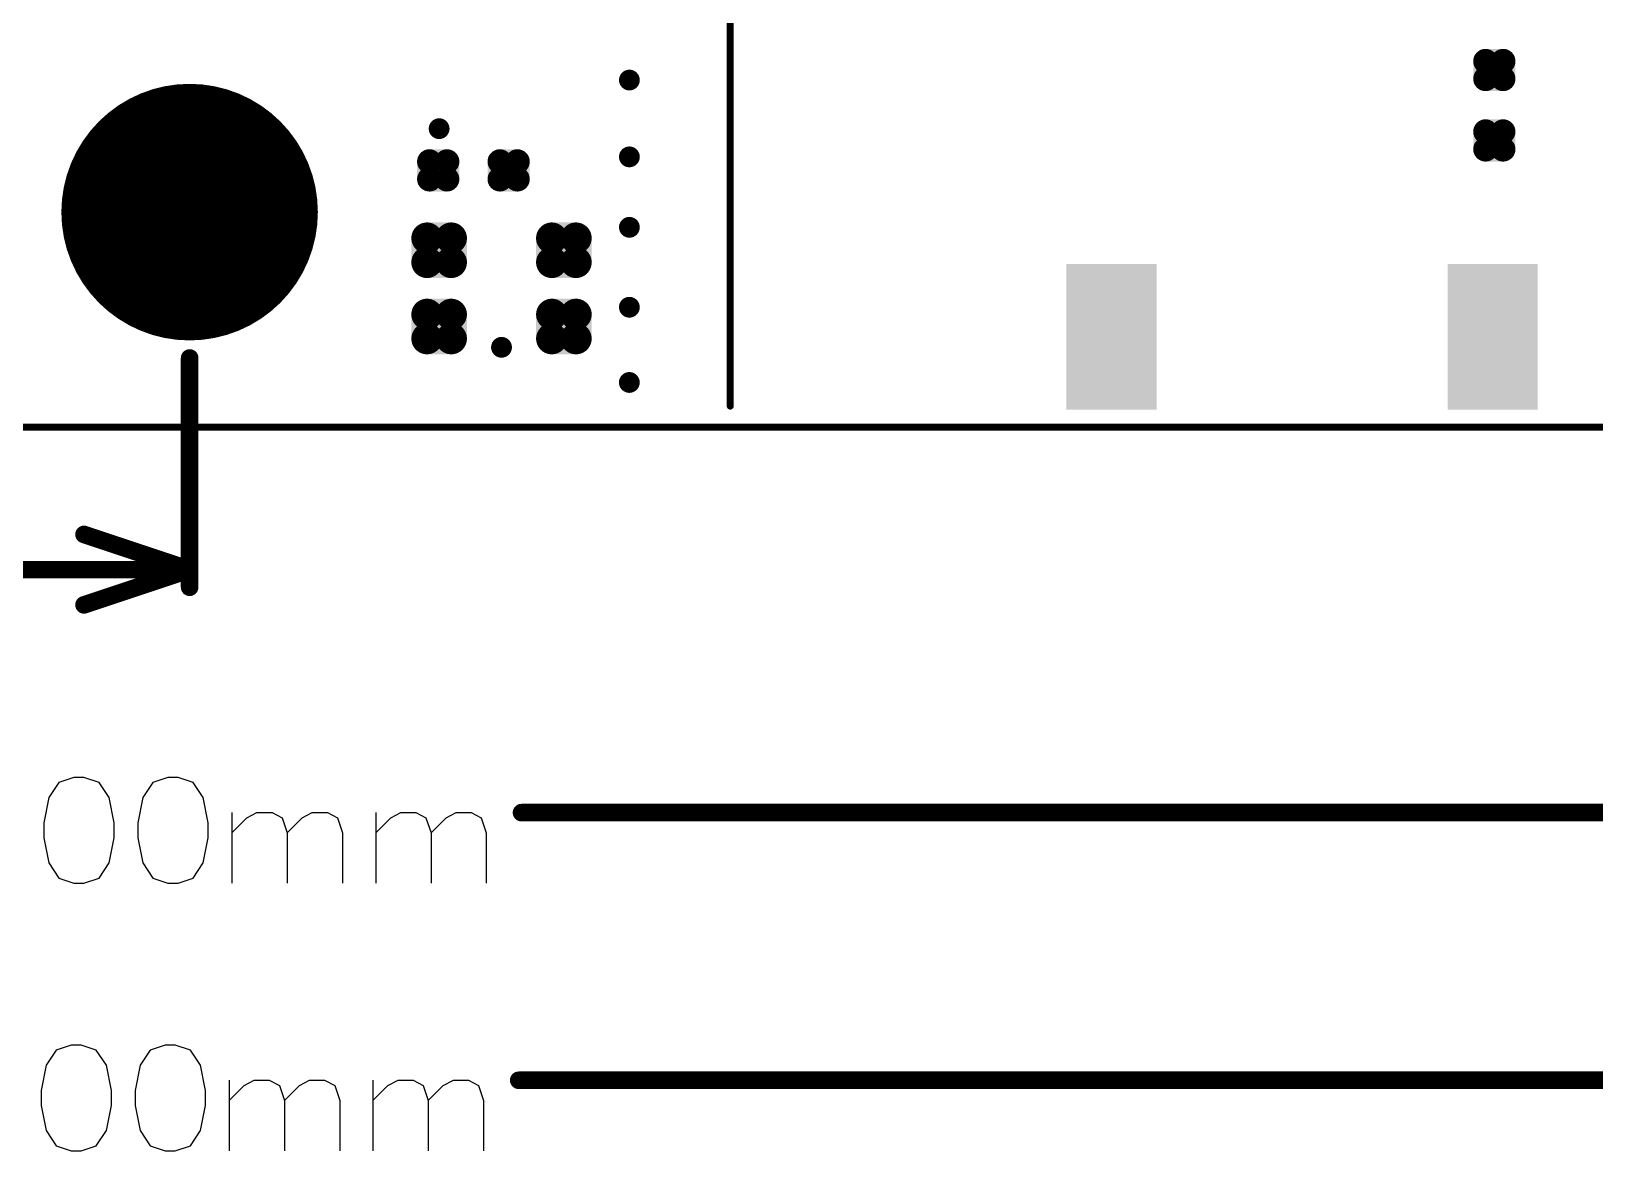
# Model space of a CAD drawing. Header units: millimetres. Extents: x 135.3 to 226.6, y 69.5 to 125.
# Drawn here: x 182.19 to 204.75, y 69.52 to 85.66 of the extents above; entities that cross this region are included whole.
import ezdxf

# ---------------------------------------------------------------- set-up
doc = ezdxf.new("R2010")
doc.units = ezdxf.units.MM
for name, color, linetype in [('Mechanical1', 6, 'Continuous'), ('Mechanical13', 56, 'Continuous'), ('Mechanical9', 56, 'Continuous'), ('PadHoleLayer', 156, 'Continuous'), ('TopSolder', 216, 'Continuous'), ('ViaHoleLayer', 16, 'Continuous')]:
    doc.layers.add(name, color=color, linetype=linetype)

# ---------------------------------------------------------------- blocks, each defined once
blk = doc.blocks.new('0402R_N_HIGHDENSITY_25')
at = {"layer": 'TopSolder', "const_width": 0.1778}
for points in [[(-0.7239, 0.127, 1), (-0.5461, 0.127, 1)], [(-0.4699, 0.127, 1), (-0.2921, 0.127, 1)], [(0.2921, 0.127, 1), (0.4699, 0.127, 1)], [(0.5461, 0.127, 1), (0.7239, 0.127, 1)], [(-0.7239, -0.127, 1), (-0.5461, -0.127, 1)], [(-0.4699, -0.127, 1), (-0.2921, -0.127, 1)], [(0.2921, -0.127, 1), (0.4699, -0.127, 1)], [(0.5461, -0.127, 1), (0.7239, -0.127, 1)]]:
    blk.add_lwpolyline(points, format="xyb", close=True, dxfattribs=at)
at = {"layer": 'TopSolder'}
for points in [[(-0.635, -0.3048), (-0.381, -0.3048), (-0.635, 0.3048), (-0.381, 0.3048)], [(0.381, -0.3048), (0.635, -0.3048), (0.381, 0.3048), (0.635, 0.3048)], [(-0.8128, -0.127), (-0.2032, -0.127), (-0.8128, 0.127), (-0.2032, 0.127)], [(0.2032, -0.127), (0.8128, -0.127), (0.2032, 0.127), (0.8128, 0.127)]]:
    blk.add_solid(points, dxfattribs=at)
blk = doc.blocks.new('ANT_2_4G_HWJ_CA_C03_MIRROR_26')
at = {"layer": 'Mechanical13', "const_width": 0.102}
for points in [[(-8.25, -1), (-8.25, 4.8)], [(-8.25, 4.8), (0, 4.8)], [(0, 4.8), (6.05, 4.8)], [(6.05, -1), (6.05, 4.8)]]:
    blk.add_lwpolyline(points, dxfattribs=at)
at = {"layer": 'Mechanical13', "const_width": 0.0508}
for points in [[(-8.275, 4.8, 1), (-8.225, 4.8, 1)], [(-8.275, 4.8, 1), (-8.225, 4.8, 1)], [(-0.025, 4.8, 1), (0.025, 4.8, 1)], [(-0.026, 4.8, 1), (0.025, 4.8, 1)], [(6.025, 4.8, 1), (6.075, 4.8, 1)], [(6.025, 4.8, 1), (6.075, 4.8, 1)], [(-8.275, -1, 1), (-8.225, -1, 1)], [(6.025, -1, 1), (6.075, -1, 1)]]:
    blk.add_lwpolyline(points, format="xyb", close=True, dxfattribs=at)
at = {"layer": 'TopSolder'}
for points in [[(-2.099, -1.051), (-2.099, 1.051), (-3.401, -1.051), (-3.401, 1.051)], [(3.401, -1.051), (3.401, 1.051), (2.099, -1.051), (2.099, 1.051)]]:
    blk.add_solid(points, dxfattribs=at)
blk = doc.blocks.new('0402R_N_HIGHDENSITY_33')
at = {"layer": 'TopSolder', "const_width": 0.1778}
for points in [[(-0.7239, 0.127, 1), (-0.5461, 0.127, 1)], [(-0.4699, 0.127, 1), (-0.2921, 0.127, 1)], [(0.2921, 0.127, 1), (0.4699, 0.127, 1)], [(0.5461, 0.127, 1), (0.7239, 0.127, 1)], [(-0.7239, -0.127, 1), (-0.5461, -0.127, 1)], [(-0.4699, -0.127, 1), (-0.2921, -0.127, 1)], [(0.2921, -0.127, 1), (0.4699, -0.127, 1)], [(0.5461, -0.127, 1), (0.7239, -0.127, 1)]]:
    blk.add_lwpolyline(points, format="xyb", close=True, dxfattribs=at)
at = {"layer": 'TopSolder'}
for points in [[(-0.635, -0.3048), (-0.381, -0.3048), (-0.635, 0.3048), (-0.381, 0.3048)], [(0.381, -0.3048), (0.635, -0.3048), (0.381, 0.3048), (0.635, 0.3048)], [(-0.8128, -0.127), (-0.2032, -0.127), (-0.8128, 0.127), (-0.2032, 0.127)], [(0.2032, -0.127), (0.8128, -0.127), (0.2032, 0.127), (0.8128, 0.127)]]:
    blk.add_solid(points, dxfattribs=at)
blk = doc.blocks.new('LED_WS2812_2020_34')
at = {"layer": 'PadHoleLayer'}
for points in [[(-0.9, 0.55), (-0.9, 0.55, -1), (-0.9, 0.55), (-0.9, 0.55, -1)], [(0.9, 0.55), (0.9, 0.55, -1), (0.9, 0.55), (0.9, 0.55, -1)], [(-0.9, -0.55), (-0.9, -0.55, -1), (-0.9, -0.55), (-0.9, -0.55, -1)], [(0.9, -0.55), (0.9, -0.55, -1), (0.9, -0.55), (0.9, -0.55, -1)]]:
    blk.add_lwpolyline(points, format="xyb", close=True, dxfattribs=at)
at = {"layer": 'TopSolder', "const_width": 0.226}
for points in [[(-1.188, 0.725, 1), (-0.962, 0.725, 1)], [(-0.838, 0.725, 1), (-0.612, 0.725, 1)], [(0.612, 0.725, 1), (0.838, 0.725, 1)], [(0.962, 0.725, 1), (1.188, 0.725, 1)], [(-1.188, 0.375, 1), (-0.962, 0.375, 1)], [(-0.838, 0.375, 1), (-0.612, 0.375, 1)], [(0.612, 0.375, 1), (0.838, 0.375, 1)], [(0.962, 0.375, 1), (1.188, 0.375, 1)], [(-1.188, -0.375, 1), (-0.962, -0.375, 1)], [(-0.838, -0.375, 1), (-0.612, -0.375, 1)], [(0.612, -0.375, 1), (0.838, -0.375, 1)], [(0.962, -0.375, 1), (1.188, -0.375, 1)], [(-1.188, -0.725, 1), (-0.962, -0.725, 1)], [(-0.838, -0.725, 1), (-0.612, -0.725, 1)], [(0.612, -0.725, 1), (0.838, -0.725, 1)], [(0.962, -0.725, 1), (1.188, -0.725, 1)]]:
    blk.add_lwpolyline(points, format="xyb", close=True, dxfattribs=at)
at = {"layer": 'TopSolder'}
for points in [[(-1.075, 0.951), (-1.075, 0.149), (-0.725, 0.951), (-0.725, 0.149)], [(0.725, 0.951), (0.725, 0.149), (1.075, 0.951), (1.075, 0.149)], [(-1.301, 0.725), (-1.301, 0.375), (-0.499, 0.725), (-0.499, 0.375)], [(0.499, 0.725), (0.499, 0.375), (1.301, 0.725), (1.301, 0.375)], [(-1.075, -0.149), (-1.075, -0.951), (-0.725, -0.149), (-0.725, -0.951)], [(0.725, -0.149), (0.725, -0.951), (1.075, -0.149), (1.075, -0.951)], [(-1.301, -0.375), (-1.301, -0.725), (-0.499, -0.375), (-0.499, -0.725)], [(0.499, -0.375), (0.499, -0.725), (1.301, -0.375), (1.301, -0.725)]]:
    blk.add_solid(points, dxfattribs=at)
blk = doc.blocks.new('M_2_SMT_FEMALE_198')
at = {"layer": 'PadHoleLayer', "const_width": 1.1}
blk.add_lwpolyline([(-0.55, 0, 1), (0.55, 0, 1)], format="xyb", close=True, dxfattribs=at)
at = {"layer": 'TopSolder', "const_width": 1.851}
blk.add_lwpolyline([(-0.925, 0, 1), (0.925, 0, 1)], format="xyb", close=True, dxfattribs=at)

msp = doc.modelspace()

# ---------------------------------------------------------------- linework, layer by layer
at = {"layer": 'Mechanical1', "const_width": 0.102}
msp.add_lwpolyline([(155.504, 79.956), (213.477, 79.956)], dxfattribs=at)
at = {"layer": 'Mechanical9'}
for p, q in [((182.808, 74.902), (182.591, 74.829)), ((182.953, 74.902), (182.808, 74.902)), ((183.171, 74.829), (182.953, 74.902)), ((184.165, 74.902), (183.947, 74.829)), ((184.31, 74.902), (184.165, 74.902)), ((184.528, 74.829), (184.31, 74.902)), ((182.591, 74.829), (182.445, 74.611)), ((183.316, 74.611), (183.171, 74.829)), ((183.947, 74.829), (183.802, 74.611)), ((184.673, 74.611), (184.528, 74.829)), ((182.445, 74.611), (182.373, 74.249)), ((183.389, 74.249), (183.316, 74.611)), ((183.802, 74.611), (183.73, 74.249)), ((184.745, 74.249), (184.673, 74.611)), ((182.373, 74.249), (182.373, 74.031)), ((183.389, 74.031), (183.389, 74.249)), ((183.73, 74.249), (183.73, 74.031)), ((184.745, 74.031), (184.745, 74.249)), ((185.086, 74.394), (185.086, 73.378)), ((185.086, 74.104), (185.304, 74.321)), ((185.304, 74.321), (185.449, 74.394)), ((185.449, 74.394), (185.667, 74.394)), ((185.667, 74.394), (185.812, 74.321)), ((185.812, 74.321), (185.885, 74.104)), ((185.885, 74.104), (186.102, 74.321)), ((186.102, 74.321), (186.247, 74.394)), ((186.247, 74.394), (186.465, 74.394)), ((186.465, 74.394), (186.61, 74.321)), ((186.61, 74.321), (186.683, 74.104)), ((187.162, 74.394), (187.162, 73.378)), ((187.162, 74.104), (187.379, 74.321)), ((187.379, 74.321), (187.524, 74.394)), ((187.524, 74.394), (187.742, 74.394)), ((187.742, 74.394), (187.887, 74.321)), ((187.887, 74.321), (187.96, 74.104)), ((187.96, 74.104), (188.177, 74.321)), ((188.177, 74.321), (188.322, 74.394)), ((188.322, 74.394), (188.54, 74.394)), ((188.54, 74.394), (188.685, 74.321)), ((188.685, 74.321), (188.758, 74.104)), ((182.373, 74.031), (182.445, 73.668)), ((183.316, 73.668), (183.389, 74.031)), ((183.73, 74.031), (183.802, 73.668)), ((184.673, 73.668), (184.745, 74.031)), ((185.885, 74.104), (185.885, 73.378)), ((186.683, 74.104), (186.683, 73.378)), ((187.96, 74.104), (187.96, 73.378)), ((188.758, 74.104), (188.758, 73.378)), ((182.445, 73.668), (182.591, 73.451)), ((183.171, 73.451), (183.316, 73.668)), ((183.802, 73.668), (183.947, 73.451)), ((184.528, 73.451), (184.673, 73.668)), ((182.591, 73.451), (182.808, 73.378)), ((182.808, 73.378), (182.953, 73.378)), ((182.953, 73.378), (183.171, 73.451)), ((183.947, 73.451), (184.165, 73.378)), ((184.165, 73.378), (184.31, 73.378)), ((184.31, 73.378), (184.528, 73.451)), ((182.551, 70.968), (182.406, 70.751)), ((182.768, 71.041), (182.551, 70.968)), ((182.913, 71.041), (182.768, 71.041)), ((183.131, 70.968), (182.913, 71.041)), ((183.276, 70.751), (183.131, 70.968)), ((183.907, 70.968), (183.762, 70.751)), ((184.125, 71.041), (183.907, 70.968)), ((184.27, 71.041), (184.125, 71.041)), ((184.488, 70.968), (184.27, 71.041)), ((184.633, 70.751), (184.488, 70.968)), ((182.406, 70.751), (182.333, 70.388)), ((183.349, 70.388), (183.276, 70.751)), ((183.762, 70.751), (183.69, 70.388)), ((184.706, 70.388), (184.633, 70.751)), ((182.333, 70.388), (182.333, 70.17)), ((183.349, 70.17), (183.349, 70.388)), ((183.69, 70.388), (183.69, 70.17)), ((184.706, 70.17), (184.706, 70.388)), ((185.047, 70.533), (185.047, 69.517)), ((185.047, 70.243), (185.264, 70.46)), ((185.264, 70.46), (185.409, 70.533)), ((185.409, 70.533), (185.627, 70.533)), ((185.627, 70.533), (185.772, 70.46)), ((185.772, 70.46), (185.845, 70.243)), ((185.845, 70.243), (186.062, 70.46)), ((186.062, 70.46), (186.207, 70.533)), ((186.207, 70.533), (186.425, 70.533)), ((186.425, 70.533), (186.57, 70.46)), ((186.57, 70.46), (186.643, 70.243)), ((187.122, 70.533), (187.122, 69.517)), ((187.122, 70.243), (187.339, 70.46)), ((187.339, 70.46), (187.484, 70.533)), ((187.484, 70.533), (187.702, 70.533)), ((187.702, 70.533), (187.847, 70.46)), ((187.847, 70.46), (187.92, 70.243)), ((187.92, 70.243), (188.137, 70.46)), ((188.137, 70.46), (188.283, 70.533)), ((188.283, 70.533), (188.5, 70.533)), ((188.5, 70.533), (188.645, 70.46)), ((188.645, 70.46), (188.718, 70.243)), ((182.333, 70.17), (182.406, 69.807)), ((183.276, 69.807), (183.349, 70.17)), ((183.69, 70.17), (183.762, 69.807)), ((184.633, 69.807), (184.706, 70.17)), ((185.845, 70.243), (185.845, 69.517)), ((186.643, 70.243), (186.643, 69.517)), ((187.92, 70.243), (187.92, 69.517)), ((188.718, 70.243), (188.718, 69.517)), ((182.406, 69.807), (182.551, 69.59)), ((183.131, 69.59), (183.276, 69.807)), ((183.762, 69.807), (183.907, 69.59)), ((184.488, 69.59), (184.633, 69.807)), ((182.551, 69.59), (182.768, 69.517)), ((182.768, 69.517), (182.913, 69.517)), ((182.913, 69.517), (183.131, 69.59)), ((183.907, 69.59), (184.125, 69.517)), ((184.125, 69.517), (184.27, 69.517)), ((184.27, 69.517), (184.488, 69.59))]:
    msp.add_line(p, q, dxfattribs=at)
at = {"layer": 'Mechanical9', "const_width": 0.254}
for points in [[(184.477, 77.645), (184.477, 80.952)], [(182.953, 78.407), (184.477, 77.899)], [(174.766, 77.899), (184.477, 77.899)], [(182.953, 77.391), (184.477, 77.899)], [(189.266, 74.394), (213.477, 74.394)], [(189.226, 70.533), (216.979, 70.533)]]:
    msp.add_lwpolyline(points, dxfattribs=at)
at = {"layer": 'Mechanical9', "const_width": 0.127}
for points in [[(184.414, 80.952, 1), (184.541, 80.952, 1)], [(182.89, 78.407, 1), (183.017, 78.407, 1)], [(184.414, 77.899, 1), (184.541, 77.899, 1)], [(184.414, 77.899, 1), (184.541, 77.899, 1)], [(184.414, 77.899, 1), (184.541, 77.899, 1)], [(184.414, 77.645, 1), (184.541, 77.645, 1)], [(182.89, 77.391, 1), (183.017, 77.391, 1)], [(189.202, 74.394, 1), (189.329, 74.394, 1)], [(189.162, 70.533, 1), (189.289, 70.533, 1)]]:
    msp.add_lwpolyline(points, format="xyb", close=True, dxfattribs=at)
at = {"layer": 'ViaHoleLayer', "const_width": 0.15}
for points in [[(190.747, 84.961, 1), (190.897, 84.961, 1)], [(188.002, 84.26, 1), (188.152, 84.26, 1)], [(190.747, 83.853, 1), (190.897, 83.853, 1)], [(190.747, 82.837, 1), (190.897, 82.837, 1)], [(190.747, 81.684, 1), (190.897, 81.684, 1)], [(188.902, 81.106, 1), (189.052, 81.106, 1)], [(190.746, 80.599, 1), (190.896, 80.599, 1)]]:
    msp.add_lwpolyline(points, format="xyb", close=True, dxfattribs=at)

# ---------------------------------------------------------------- block references
for name, p, rotation in [('ANT_2_4G_HWJ_CA_C03_MIRROR_26', (200.527, 81.258), 360), ('0402R_N_HIGHDENSITY_33', (203.301, 84.598), 270), ('M_2_SMT_FEMALE_198', (184.477, 83.056), 360), ('0402R_N_HIGHDENSITY_25', (188.572, 83.658), 360), ('LED_WS2812_2020_34', (188.977, 81.956), 180)]:
    msp.add_blockref(name, p, dxfattribs=dict(rotation=rotation))

doc.saveas('drawing.dxf')
